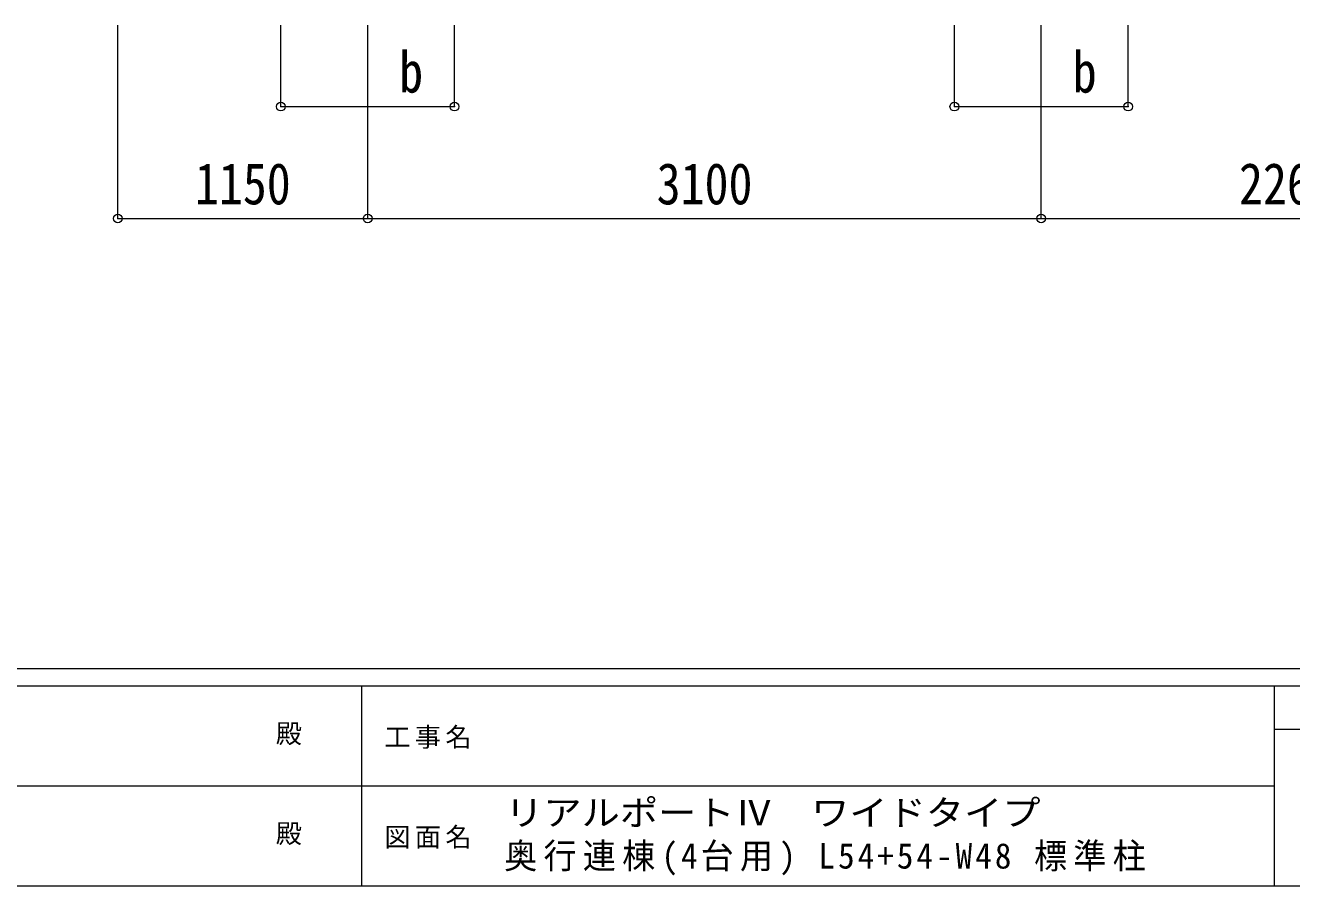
# Model space of a CAD drawing. Units: millimetres at full size, sheet at 1:40. Extents: x -11181 to 11305, y -7804 to 7716.
# Drawn here: x -2083 to 3745, y -7804 to -3843 of the extents above; entities that cross this region are included whole.
import ezdxf
from ezdxf.enums import TextEntityAlignment as Align

# ---------------------------------------------------------------- set-up
doc = ezdxf.new("R2010")
doc.units = ezdxf.units.MM
doc.header["$LTSCALE"] = 40
doc.header["$PDMODE"] = 32
doc.header["$PDSIZE"] = 40
doc.layers.add('0-A_寸法', color=6, linetype='Continuous', lineweight=9)
doc.layers.add('F-0_240', color=7, linetype='Continuous', lineweight=9)
doc.styles.add('ＭＳ ゴシック', font='')
doc.styles.get('ＭＳ ゴシック').set_extended_font_data('MS Gothic')

msp = doc.modelspace()

# ---------------------------------------------------------------- linework, layer by layer
at = {"layer": '0-A_寸法'}
for p, q in [((-1657.75, -4732.3), (-1657.75, -3842.91)), ((-907.76, -4217.32), (-907.76, -3842.91)), ((-507.76, -4732.3), (-507.76, -3842.91)), ((-107.76, -4217.32), (-107.76, -3842.91)), ((2192.24, -4217.32), (2192.24, -3842.91)), ((2592.24, -4732.3), (2592.24, -3842.91)), ((2992.24, -4217.32), (2992.24, -3842.91)), ((-907.76, -4217.32), (-107.76, -4217.32)), ((2192.24, -4217.32), (2992.24, -4217.32)), ((-1657.75, -4732.3), (-507.76, -4732.3)), ((-507.76, -4732.3), (2592.24, -4732.3)), ((2592.24, -4732.3), (4852.24, -4732.3))]:
    msp.add_line(p, q, dxfattribs=at)
for p in [(-907.76, -4217.32), (-107.76, -4217.32), (2192.24, -4217.32), (2992.24, -4217.32), (-1657.75, -4732.3), (-507.76, -4732.3), (2592.24, -4732.3)]:
    msp.add_point(p, dxfattribs=at)
at = {"layer": 'F-0_240', "color": 5}
for p, q in [((-11180.61, -6803.54), (10739.39, -6803.54)), ((-11180.61, -6883.54), (7183.72, -6883.54)), ((-536.28, -6883.54), (-536.28, -7803.54)), ((3663.72, -6883.54), (3663.72, -7803.54)), ((3663.72, -7083.54), (6063.72, -7083.54)), ((-4536.28, -7343.54), (3663.72, -7343.54)), ((-11180.61, -7803.54), (10739.39, -7803.54))]:
    msp.add_line(p, q, dxfattribs=at)

# ---------------------------------------------------------------- texts
at = {"layer": '0-A_寸法', "color": 7, "style": 'ＭＳ ゴシック', "width": 0.85}
for s, p in [('b', (-362.76, -4209.32)), ('b', (2737.24, -4209.32)), ('1150', (-1302.75, -4724.3)), ('3100', (822.24, -4724.3)), ('2260', (3502.24, -4724.3))]:
    msp.add_text(s, height=190.6, dxfattribs=at).set_placement(p, align=Align.BOTTOM_LEFT)
at = {"layer": 'F-0_240', "style": 'ＭＳ ゴシック'}
for p in [(-930.57, -7173.54), (-930.57, -7633.54)]:
    msp.add_text('殿', height=87.98, dxfattribs=at).set_placement(p, align=Align.BOTTOM_LEFT)
at = {"layer": 'F-0_240', "style": 'ＭＳ ゴシック', "width": 1.1}
msp.add_text('リアルポートⅣ\u3000ワイドタイプ', height=117.3, dxfattribs=at).set_placement((124.97, -7561.39), align=Align.BOTTOM_LEFT)
at = {"layer": 'F-0_240', "attachment_point": 7, "style": 'ＭＳ ゴシック'}
for s, insert, char_height in [('\\T1.17;工事名', (-430.81, -7173.54), 87.98), ('\\T1.17;図面名', (-430.81, -7633.54), 87.98), ('\\T1.19;\\W0.95;奥行連棟(4台用)\\~L54+54-W48\\~標準柱', (120.88, -7756.06), 117.3)]:
    msp.add_mtext(s, dxfattribs=dict(at, insert=insert, char_height=char_height))

doc.saveas('drawing.dxf')
